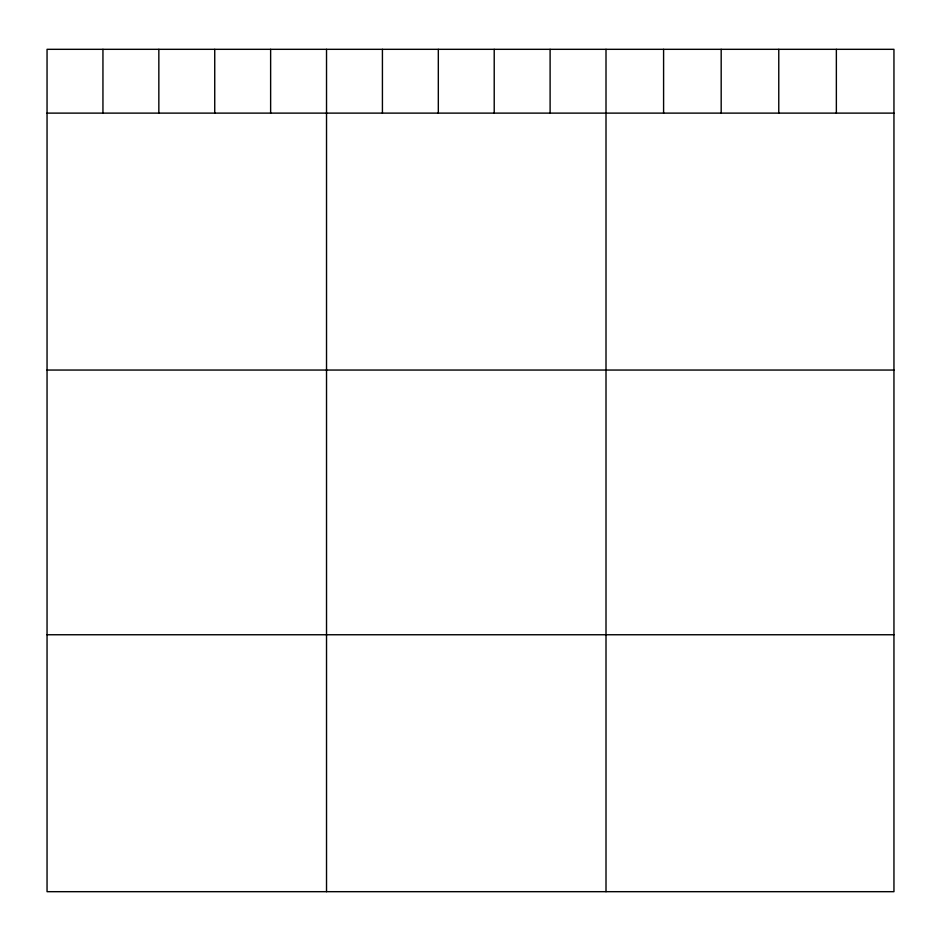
<?xml version="1.0" encoding="UTF-8"?>
<svg xmlns="http://www.w3.org/2000/svg" width="941" height="941" viewBox="0 0 941 941"><rect width="100%" height="100%" fill="white"/><g stroke="black" fill="none" stroke-linecap="round" stroke-linejoin="round"><path stroke-width="1.41" d="M893.95 113.12L893.95 891.68L47.05 891.68L47.05 49.32L893.95 49.32L893.95 113.12L47.05 113.12M47.05 370.048L893.95 370.048M47.05 634.752L893.95 634.752M836.361 49.32L836.361 113.12M778.772 49.32L778.772 113.12M721.182 49.32L721.182 113.12M663.593 49.32L663.593 113.12M606.004 49.32L606.004 891.68M550.109 49.32L550.109 113.12M494.213 49.32L494.213 113.12M438.318 49.32L438.318 113.12M382.422 49.32L382.422 113.12M326.527 49.32L326.527 891.68M270.632 49.32L270.632 113.12M214.736 49.32L214.736 113.12M158.841 49.32L158.841 113.12M102.945 49.32L102.945 113.12"/></g></svg>
